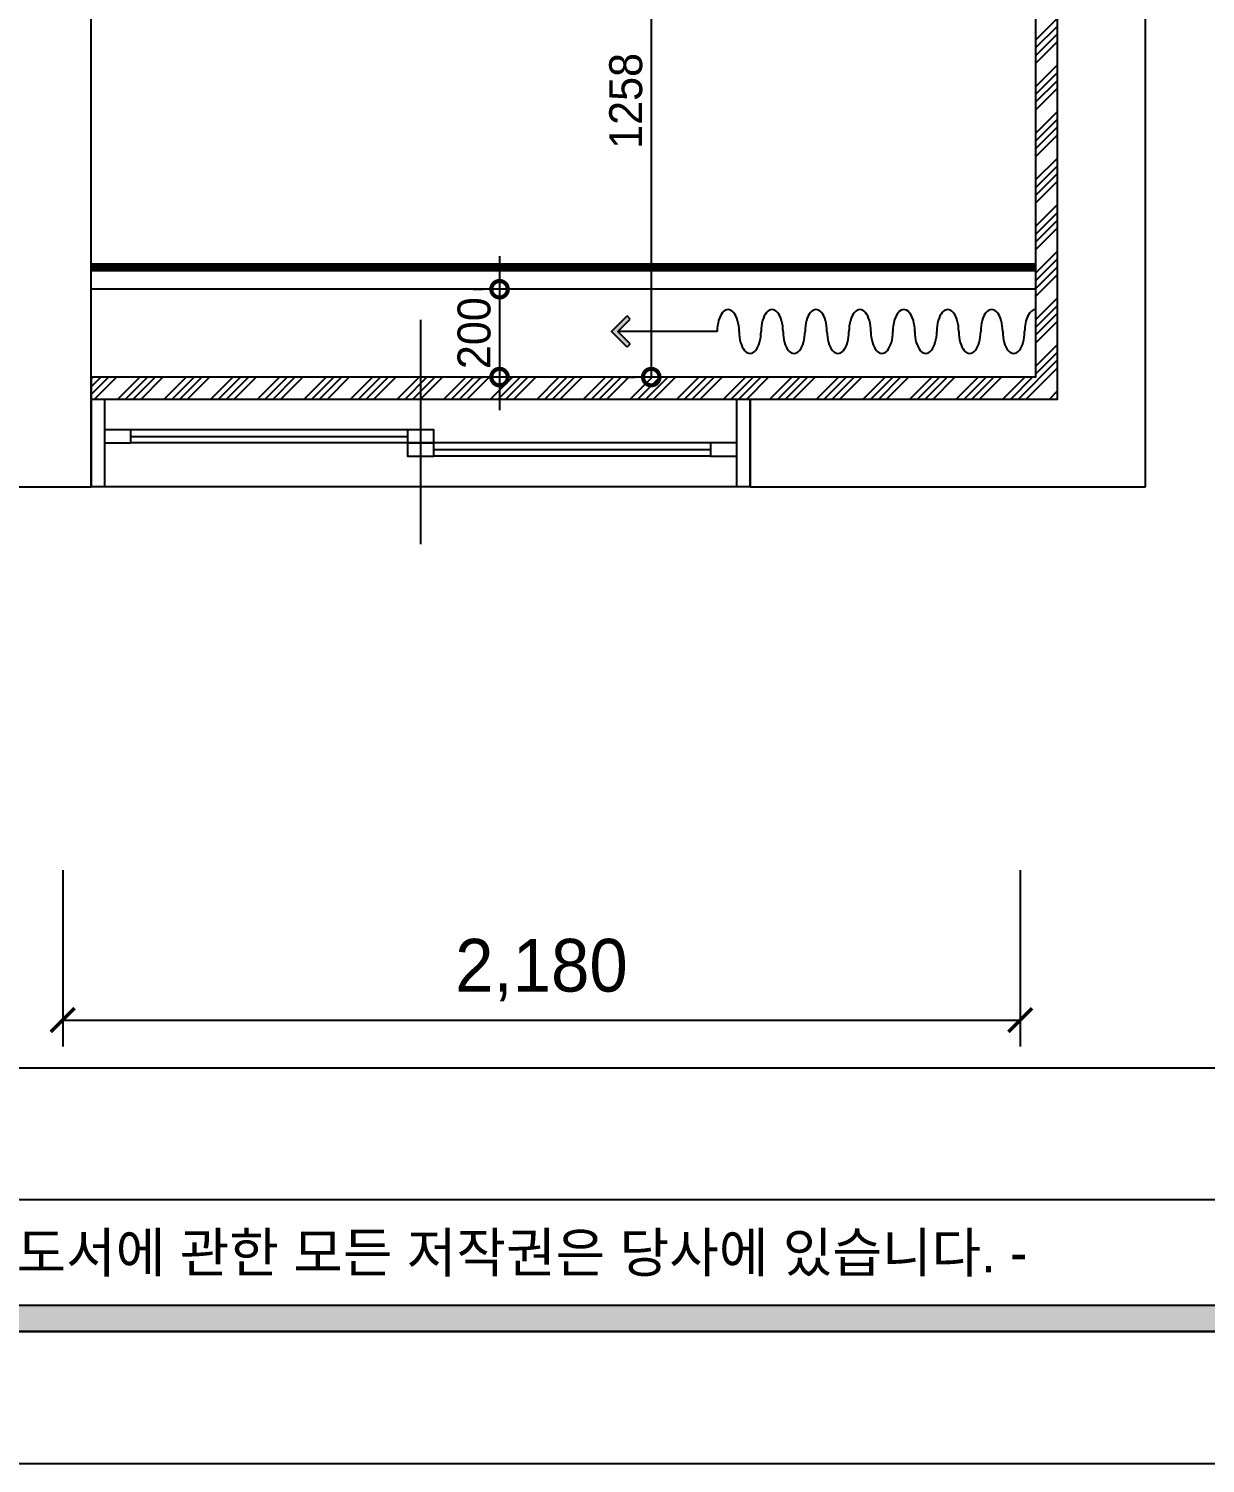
# Model space of a CAD drawing. Header units: inches. Extents: x 220271 to 272471, y 38563 to 64452.
# Drawn here: x 260796 to 263474, y 46032 to 49298 of the extents above; entities that cross this region are included whole.
import ezdxf
from ezdxf.enums import TextEntityAlignment as Align

# ---------------------------------------------------------------- set-up
doc = ezdxf.new("R2010")
doc.units = ezdxf.units.IN
doc.header["$LTSCALE"] = 50
doc.header["$MEASUREMENT"] = 0
doc.linetypes.add('HID', pattern=[2.5, 1.5, -1])
for name, color, linetype in [('01. F-소품', 3, 'Continuous'), ('07-DIM WAL', 5, 'Continuous'), ('3.기호.계단선', 30, 'Continuous'), ('CEIL-LIGHT', 7, 'Continuous'), ('F-WALL1', 2, 'Continuous'), ('FORM(YOURNAME)-1', 1, 'Continuous'), ('FORM(YOURNAME)-11', 1, 'Continuous'), ('도면층4', 4, 'Continuous'), ('도면층5', 5, 'Continuous')]:
    doc.layers.add(name, color=color, linetype=linetype)
doc.styles.add('YOURNAME', font='HY울릉도M.TTF')
doc.styles.add('스타일1', font='HY울릉도M.TTF')
doc.dimstyles.new('30', dxfattribs={"dimscale": 30, "dimtxt": 2.5, "dimasz": 2.5, "dimexe": 1.25, "dimexo": 2, "dimtad": 1, "dimdec": 0, "dimtxsty": '스타일1', "dimblk": 'DOTSMALL', "dimcen": 2.5, "dimclrd": 1, "dimclre": 1, "dimclrt": 7, "dimadec": 0, "dimazin": 0, "dimtfac": 1, "dimtdec": 0, "dimtix": 1, "dimtmove": 0, "dimatfit": 3, "dimldrblk": 'DOTSMALL', "dimfxl": 1.25, "dimarcsym": 0})
doc.dimstyles.new('YOURNAME-60', dxfattribs={"dimscale": 60, "dimtxt": 2, "dimasz": 0.9, "dimexe": 1, "dimexo": 3, "dimgap": 0.7, "dimtad": 1, "dimdec": 0, "dimzin": 0, "dimdsep": 46, "dimlunit": 6, "dimtxsty": 'YOURNAME', "dimblk": 'ARCHTICK', "dimcen": 0, "dimclrd": 1, "dimclre": 1, "dimclrt": 7, "dimadec": 0, "dimazin": 0, "dimtfac": 1, "dimtdec": 0, "dimtix": 1, "dimtmove": 2, "dimatfit": 3, "dimldrblk": 'ARCHTICK', "dimfxl": 1, "dimtolj": 1, "dimtzin": 0, "dimarcsym": 0})

# ---------------------------------------------------------------- blocks, each defined once
blk = doc.blocks.new('FORM-ELEVATION')
at = {"layer": 'FORM(YOURNAME)-11'}
h = blk.add_hatch(color=256, dxfattribs=at)
h.dxf.hatch_style = 1
h.paths.add_polyline_path([(-10309, 35708), (71691, 35708), (71691, 35508), (-10309, 35508)])
h.paths.add_polyline_path([(-10309, -21492), (71691, -21492), (71691, -21692), (-10309, -21692)])
at = {"layer": 'Defpoints', "color": 158}
blk.add_line((62481, -20692), (-10309, -20692), dxfattribs=at)
for points in [[(-10309, -21692), (71691, -21692), (71691, 35708), (-10309, 35708)], [(-8309, 33708), (61071, 33708), (61071, -19692), (-8309, -19692)]]:
    blk.add_lwpolyline(points, close=True, dxfattribs=at)
at = {"layer": 'FORM(YOURNAME)-11', "color": 250}
blk.add_lwpolyline([(-11309, -22692), (72691, -22692), (72691, 36708), (-11309, 36708)], close=True, dxfattribs=at)
at = {"layer": 'FORM(YOURNAME)-11'}
blk.add_lwpolyline([(-10309, -21492), (71691, -21492), (71691, -21692), (-10309, -21692)], close=True, dxfattribs=at)
at = {"layer": 'FORM(YOURNAME)-11', "color": 1, "style": 'YOURNAME'}
blk.add_text("- 본 도서는 어떠한 경우에도 무단으로 도용할 수 없으며 도용시 '지적재산권' 보호에 관한 법률에 의거, 법적 분쟁이 발생합니다.  또한 본 도서에 관한 모든 저작권은 당사에 있습니다. -", height=300, dxfattribs=at).set_placement((28146, -21092), align=Align.MIDDLE_CENTER)
at = {"layer": 'FORM(YOURNAME)-11', "color": 3, "style": 'YOURNAME'}
for tag, height, p in [('1', 450, (71041, -1219)), ('2', 450, (71041, -1863)), ('3', 450, (71041, -3150)), ('4', 450, (71041, -5081)), ('5', 515, (71041, -7398)), ('6', 515, (71041, -9650)), ('7', 515, (71041, -11903)), ('8', 515, (71041, -14155)), ('9', 515, (71041, -16408)), ('10', 515, (66791, -18596)), ('11', 515, (71041, -18660)), ('12', 515, (66791, -20848)), ('13', 515, (71041, -20848))]:
    blk.add_attdef(tag, text='', height=height, dxfattribs=at).set_placement(p, align=Align.MIDDLE_RIGHT)
blk = doc.blocks.new('메인도면')
at = {"layer": 'F-WALL1'}
for p, q in [((298151.2, 85460.8), (298151.2, 89895.8)), ((297951.2, 85660.8), (297951.2, 89725.8)), ((295751.2, 85660.8), (295751.2, 88665.8)), ((295751.2, 85460.8), (295751.2, 85660.8)), ((297251.2, 85660.8), (297951.2, 85660.8)), ((297251.2, 85460.8), (297251.2, 85660.8)), ((295171.2, 85460.8), (295751.2, 85460.8)), ((297251.2, 85460.8), (298151.2, 85460.8))]:
    blk.add_line(p, q, dxfattribs=at)
at = {"layer": '도면층4'}
for p, q in [((296501.2, 85330.8), (296501.2, 85840.8)), ((295751.2, 85660.8), (295751.2, 85460.8)), ((295781.2, 85660.8), (295781.2, 85460.8)), ((297221.2, 85460.8), (297221.2, 85660.8)), ((297251.2, 85460.8), (297251.2, 85650.8)), ((295841.2, 85575.8), (296471.2, 85575.8)), ((296531.2, 85545.8), (297161.2, 85545.8))]:
    blk.add_line(p, q, dxfattribs=at)
for points in [[(295751.2, 85660.8), (297251.2, 85660.8), (297251.2, 85460.8), (295751.2, 85460.8)], [(295781.2, 85590.8), (295781.2, 85560.8), (295841.2, 85560.8), (295841.2, 85590.8)], [(296471.2, 85590.8), (296471.2, 85560.8), (296531.2, 85560.8), (296531.2, 85590.8)], [(296471.2, 85560.8), (296471.2, 85530.8), (296531.2, 85530.8), (296531.2, 85560.8)], [(297161.2, 85560.8), (297161.2, 85530.8), (297221.2, 85530.8), (297221.2, 85560.8)]]:
    blk.add_lwpolyline(points, close=True, dxfattribs=at)
at = {"layer": '도면층5'}
for p, q in [((296471.2, 85590.8), (295841.2, 85590.8)), ((296471.2, 85560.8), (295841.2, 85560.8)), ((297161.2, 85560.8), (296531.2, 85560.8)), ((297161.2, 85530.8), (296531.2, 85530.8))]:
    blk.add_line(p, q, dxfattribs=at)
blk = doc.blocks.new('cjswjdeh')
at = {"layer": '3.기호.계단선'}
h = blk.add_hatch(dxfattribs=at)
h.set_pattern_fill('ANSI34', color=8, scale=100)
h.set_pattern_definition([(45, (25800, 39389.66), (-53.033009, 53.033009), []), (45, (25817.68, 39389.66), (-53.033009, 53.033009), []), (45, (25835.355, 39389.66), (-53.033009, 53.033009), []), (45, (25853.03, 39389.66), (-53.033009, 53.033009), [])])
h.paths.add_polyline_path([(260937.9, 87894.8), (260937.9, 87844.8), (263137.9, 87844.8), (263137.9, 91909.8), (263087.9, 91909.8), (263087.9, 87894.8)])
at = {"layer": '3.기호.계단선', "color": 8}
blk.add_lwpolyline([(260937.9, 87894.8), (260937.9, 87844.8), (263137.9, 87844.8), (263137.9, 91909.8), (263087.9, 91909.8), (263087.9, 87894.8)], close=True, dxfattribs=at)
blk.add_blockref('메인도면', (-34813.2, 2184))
blk = doc.blocks.new('FFSFDF')
at = {"layer": '01. F-소품'}
blk.add_hatch(color=8, dxfattribs=at).paths.add_polyline_path([(1567672.9, 1746751.1), (1567679.9, 1746744.1), (1567715.3, 1746779.4), (1567679.9, 1746814.8), (1567672.9, 1746807.7), (1567701.2, 1746779.4)])
at = {"layer": '01. F-소품', "color": 8}
for p, q in [((1567672.9, 1746807.7), (1567679.9, 1746814.8)), ((1567474.8, 1746779.4), (1567701.2, 1746779.4)), ((1567672.9, 1746751.1), (1567679.9, 1746744.1))]:
    blk.add_line(p, q, dxfattribs=at)
for points in [[(1567672.9, 1746807.7), (1567701.2, 1746779.4), (1567672.9, 1746751.1)], [(1567679.9, 1746814.8), (1567715.3, 1746779.4), (1567679.9, 1746744.1)]]:
    blk.add_lwpolyline(points, dxfattribs=at)
for centre, start_param, end_param in [((1566799.8, 1746779.4), 1.570796, 4.712389), ((1566899.8, 1746779.4), 1.570796, 4.712389), ((1566999.8, 1746779.4), 1.570796, 4.712389), ((1567099.8, 1746779.4), 1.570796, 4.712389), ((1567199.8, 1746779.4), 1.570796, 4.712389), ((1567299.8, 1746779.4), 1.570796, 4.712389), ((1567399.8, 1746779.4), 1.570796, 4.712389), ((1566749.8, 1746779.4), 6.283185, 7.853982), ((1566849.8, 1746779.4), 4.712389, 7.853982), ((1566949.8, 1746779.4), 4.712389, 7.853982), ((1567049.8, 1746779.4), 4.712389, 7.853982), ((1567149.8, 1746779.4), 4.712389, 7.853982), ((1567249.8, 1746779.4), 4.712389, 7.853982), ((1567349.8, 1746779.4), 4.712389, 7.853982), ((1567449.8, 1746779.4), 4.712389, 7.853982)]:
    blk.add_ellipse(centre, major_axis=(0, -50), ratio=0.5, start_param=start_param, end_param=end_param, dxfattribs=at)
blk = doc.blocks.new('_ArchTick')
at = {"color": 0, "linetype": 'ByBlock', "const_width": 0.15}
blk.add_lwpolyline([(-0.5, -0.5), (0.5, 0.5)], dxfattribs=at)
blk = doc.blocks.new('*D109')
at = {"layer": 'Defpoints', "color": 0, "transparency": 16777216}
for p in [(260872.9, 47562.8), (263052.9, 47562.8), (263052.9, 47041.4)]:
    blk.add_point(p, dxfattribs=at)
at = {"layer": 'F-WALL1', "color": 1, "lineweight": -2, "transparency": 16777216}
for p, q in [((260872.9, 47382.8), (260872.9, 46981.4)), ((263052.9, 47382.8), (263052.9, 46981.4)), ((260872.9, 47041.4), (263052.9, 47041.4))]:
    blk.add_line(p, q, dxfattribs=at)
at = {"layer": 'F-WALL1', "color": 1, "lineweight": -2, "transparency": 16777216, "xscale": 54, "yscale": 54, "zscale": 54, "rotation": 180}
blk.add_blockref('_ArchTick', (260872.9, 47041.4), dxfattribs=at)
at = {"layer": 'F-WALL1', "color": 1, "lineweight": -2, "transparency": 16777216, "xscale": 54, "yscale": 54, "zscale": 54}
blk.add_blockref('_ArchTick', (263052.9, 47041.4), dxfattribs=at)
at = {"layer": 'F-WALL1', "color": 7, "transparency": 16777216, "insert": (261962.9, 47155), "char_height": 120, "attachment_point": 5, "style": 'YOURNAME'}
blk.add_mtext('\\A1;2,180', dxfattribs=at)
blk = doc.blocks.new('_DOTSMALL')
at = {"color": 0, "linetype": 'ByBlock', "const_width": 0.5}
blk.add_lwpolyline([(-0.0625, 0, 1), (0.0625, 0, 1)], format="xyb", close=True, dxfattribs=at)
blk = doc.blocks.new('*D167')
at = {"layer": '07-DIM WAL', "color": 1, "lineweight": -2, "transparency": 16777216}
for p, q in [((262152.9, 49762.6), (262175.4, 49762.6)), ((262212.9, 49762.6), (262212.9, 48505.1)), ((262152.9, 48505.1), (262175.4, 48505.1))]:
    blk.add_line(p, q, dxfattribs=at)
at = {"layer": 'Defpoints', "color": 0, "transparency": 16777216}
for p in [(262212.9, 49762.6), (262212.9, 48505.1), (262212.9, 48505.1)]:
    blk.add_point(p, dxfattribs=at)
at = {"layer": '07-DIM WAL', "color": 1, "lineweight": -2, "transparency": 16777216, "xscale": 75, "yscale": 75, "zscale": 75}
for p, rotation in [((262212.9, 49762.6), 90), ((262212.9, 48505.1), 270)]:
    blk.add_blockref('_DOTSMALL', p, dxfattribs=dict(at, rotation=rotation))
at = {"layer": '07-DIM WAL', "color": 7, "transparency": 16777216, "insert": (262155.2, 49133.8), "char_height": 75, "attachment_point": 5, "rotation": 90, "style": '스타일1'}
blk.add_mtext('1258', dxfattribs=at)
blk = doc.blocks.new('*D168')
at = {"layer": '07-DIM WAL', "color": 1, "lineweight": -2, "transparency": 16777216}
for p, q in [((261867.5, 48780.1), (261867.5, 48430.1)), ((261807.5, 48705.1), (261830, 48705.1)), ((261807.5, 48505.1), (261830, 48505.1))]:
    blk.add_line(p, q, dxfattribs=at)
at = {"layer": 'Defpoints', "color": 0, "transparency": 16777216}
for p in [(261867.5, 48705.1), (261867.5, 48505.1), (261867.5, 48505.1)]:
    blk.add_point(p, dxfattribs=at)
at = {"layer": '07-DIM WAL', "color": 1, "lineweight": -2, "transparency": 16777216, "xscale": 75, "yscale": 75, "zscale": 75}
for p, rotation in [((261867.5, 48705.1), 270), ((261867.5, 48505.1), 90)]:
    blk.add_blockref('_DOTSMALL', p, dxfattribs=dict(at, rotation=rotation))
at = {"layer": '07-DIM WAL', "color": 7, "transparency": 16777216, "insert": (261809.8, 48605.1), "char_height": 75, "attachment_point": 5, "rotation": 90, "style": '스타일1'}
blk.add_mtext('200', dxfattribs=at)

msp = doc.modelspace()

# ---------------------------------------------------------------- linework, layer by layer
at = {"layer": '3.기호.계단선', "color": 10, "linetype": 'HID'}
msp.add_lwpolyline([(263087.9, 48755.1, 20, 20, 0), (260937.9, 48755.1, 0, 0, 0)], format="xyseb", dxfattribs=at)
at = {"layer": 'CEIL-LIGHT'}
msp.add_lwpolyline([(263087.9, 48705.1), (260937.9, 48705.1)], dxfattribs=at)

# ---------------------------------------------------------------- block references
at = {"color": 0, "rotation": 180}
msp.add_blockref('FFSFDF', (1829837.7, 1795388.3), dxfattribs=at)
at = {"layer": '07-DIM WAL'}
msp.add_blockref('cjswjdeh', (0, -39389.7), dxfattribs=at)
at = {"layer": 'FORM(YOURNAME)-1', "xscale": 0.3, "yscale": 0.3, "zscale": 0.3}
msp.add_blockref('FORM-ELEVATION', (250063.3, 52839.8), dxfattribs=at)

# ---------------------------------------------------------------- dimensions: what is measured, and where the dimension line sits
at = {"layer": '07-DIM WAL'}
for base, p1, p2, picture, middle in [((262212.9493831, 48505.0972305), (262212.9493831, 49762.5972305), (262212.9493831, 48505.0972305), '*D167', (262155.2013804, 49133.8472305)), ((261867.5, 48505.1), (261867.5, 48705.1), (261867.5, 48505.1), '*D168', (261809.8, 48605.1))]:
    dim = msp.add_linear_dim(base=base, p1=p1, p2=p2, angle=90, dimstyle='30', dxfattribs=at)
    dim.commit()
    dim.dimension.update_dxf_attribs({"geometry": picture, "text_midpoint": middle})
at = {"layer": 'F-WALL1'}
dim = msp.add_linear_dim(base=(263052.9, 47041.4), p1=(260872.9, 47562.8), p2=(263052.9, 47562.8), dimstyle='YOURNAME-60', dxfattribs=at)
dim.commit()
dim.dimension.update_dxf_attribs({"geometry": '*D109', "text_midpoint": (261962.9, 47155)})

doc.saveas('drawing.dxf')
